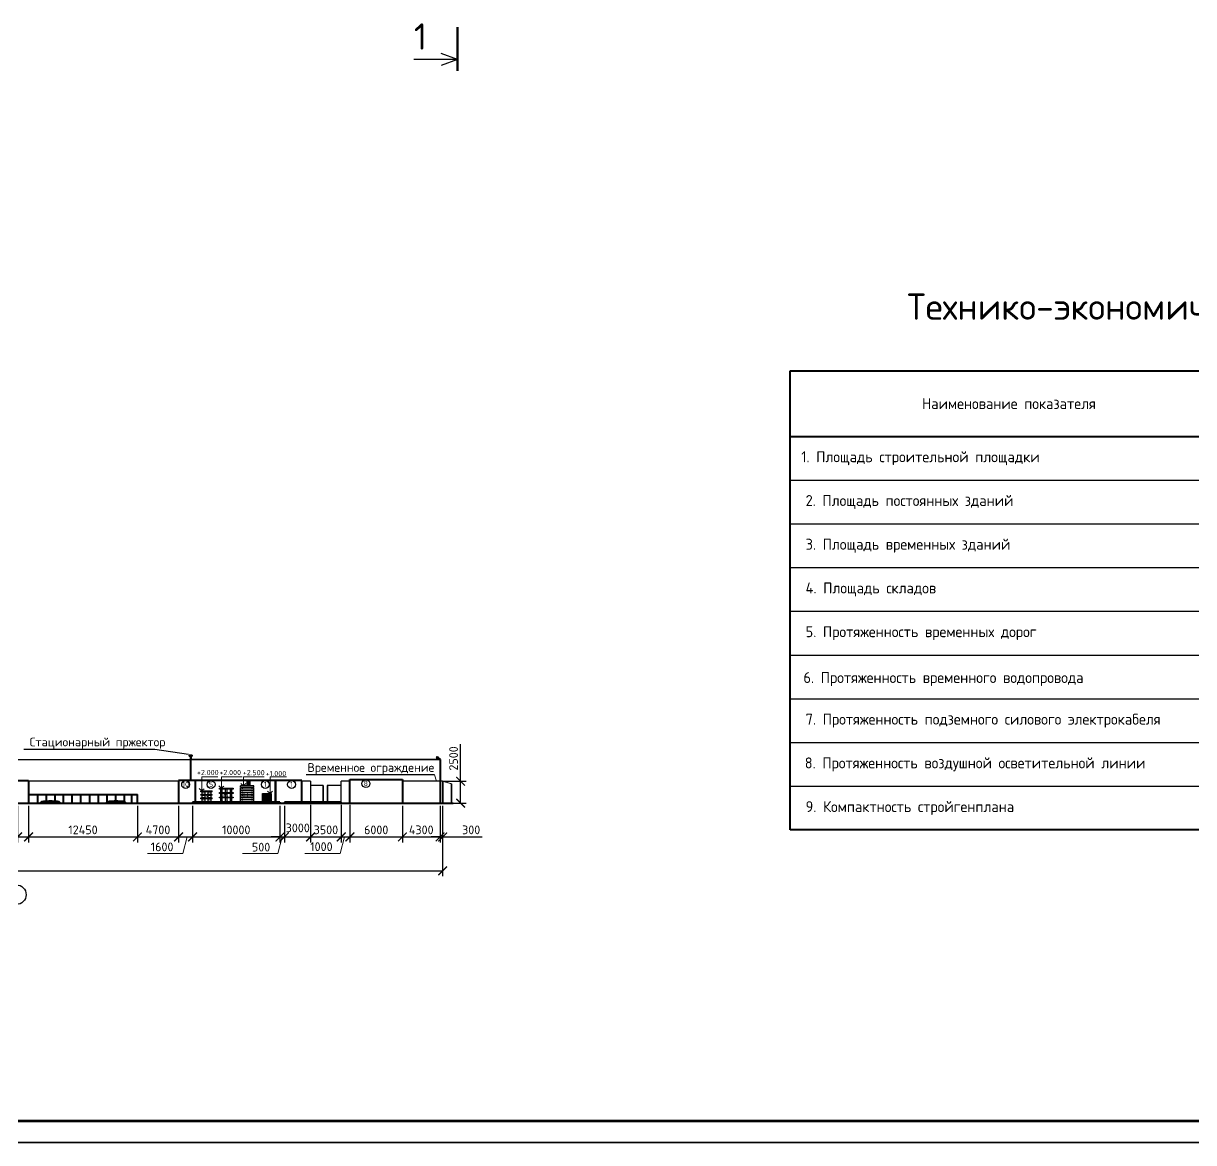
# Model space of a CAD drawing. Header units: millimetres. Extents: x -782 to 10910, y 3841 to 13237.
# Drawn here: x -538.4 to -270.8, y 4163.8 to 4419.7 of the extents above; entities that cross this region are included whole.
import ezdxf

# ---------------------------------------------------------------- set-up
doc = ezdxf.new("R2010")
doc.units = ezdxf.units.MM
doc.layers.add('1', color=7, linetype='Continuous')
doc.layers.add('Оbводка', color=1, linetype='Continuous', lineweight=90)
doc.styles.add('2.5', font='isocpeur.ttf', dxfattribs={"height": 2})
doc.styles.add('GOST-2.304_Type-B', font='GOST_Common.ttf')
doc.styles.add('Isocpeur', font='isocpeur.ttf')
doc.dimstyles.new('М500 стройгенп', dxfattribs={"dimtxt": 2, "dimasz": 2, "dimexe": 1.25, "dimexo": 0.625, "dimtad": 1, "dimlfac": 500, "dimtxsty": '2.5', "dimblk": 'ARCHTICK', "dimcen": 2.5, "dimadec": 0, "dimazin": 0, "dimtfac": 1, "dimtmove": 0, "dimatfit": 3, "dimfxl": 1, "dimarcsym": 0})

# ---------------------------------------------------------------- blocks, each defined once
blk = doc.blocks.new('_ArchTick')
at = {"color": 0, "linetype": 'ByBlock', "const_width": 0.15}
blk.add_lwpolyline([(-0.5, -0.5), (0.5, 0.5)], dxfattribs=at)
blk = doc.blocks.new('*D144')
at = {"color": 0, "lineweight": -2, "transparency": 16777216}
for p, q in [((-539.74, 4240.79), (-539.74, 4232.43)), ((-537.24, 4240.79), (-537.24, 4232.43)), ((-539.74, 4233.68), (-537.24, 4233.68))]:
    blk.add_line(p, q, dxfattribs=at)
at = {"layer": 'Defpoints', "color": 0, "lineweight": 20, "transparency": 16777216}
for p in [(-539.74, 4241.41), (-537.24, 4241.41), (-537.24, 4233.68)]:
    blk.add_point(p, dxfattribs=at)
at = {"color": 0, "lineweight": -2, "transparency": 16777216, "xscale": 2, "yscale": 2, "zscale": 2, "rotation": 180}
blk.add_blockref('_ArchTick', (-539.74, 4233.68), dxfattribs=at)
at = {"color": 0, "lineweight": -2, "transparency": 16777216, "xscale": 2, "yscale": 2, "zscale": 2}
blk.add_blockref('_ArchTick', (-537.24, 4233.68), dxfattribs=at)
at = {"color": 0, "lineweight": 20, "transparency": 16777216, "insert": (-544.05, 4231.45), "char_height": 2, "attachment_point": 5, "style": '2.5'}
blk.add_mtext('1250', dxfattribs=at)
blk = doc.blocks.new('*D145')
at = {"color": 0, "lineweight": -2, "transparency": 16777216}
for p, q in [((-537.24, 4240.79), (-537.24, 4232.43)), ((-512.34, 4240.79), (-512.34, 4232.43)), ((-537.24, 4233.68), (-512.34, 4233.68))]:
    blk.add_line(p, q, dxfattribs=at)
at = {"layer": 'Defpoints', "color": 0, "lineweight": 20, "transparency": 16777216}
for p in [(-537.24, 4241.41), (-512.34, 4241.41), (-512.34, 4233.68)]:
    blk.add_point(p, dxfattribs=at)
at = {"color": 0, "lineweight": -2, "transparency": 16777216, "xscale": 2, "yscale": 2, "zscale": 2, "rotation": 180}
blk.add_blockref('_ArchTick', (-537.24, 4233.68), dxfattribs=at)
at = {"color": 0, "lineweight": -2, "transparency": 16777216, "xscale": 2, "yscale": 2, "zscale": 2}
blk.add_blockref('_ArchTick', (-512.34, 4233.68), dxfattribs=at)
at = {"color": 0, "lineweight": 20, "transparency": 16777216, "insert": (-524.79, 4235.3), "char_height": 2, "attachment_point": 5, "style": '2.5'}
blk.add_mtext('12450', dxfattribs=at)
blk = doc.blocks.new('*D146')
at = {"color": 0, "lineweight": -2, "transparency": 16777216}
for p, q in [((-512.34, 4240.79), (-512.34, 4232.43)), ((-502.94, 4240.79), (-502.94, 4232.43)), ((-512.34, 4233.68), (-502.94, 4233.68))]:
    blk.add_line(p, q, dxfattribs=at)
at = {"layer": 'Defpoints', "color": 0, "lineweight": 20, "transparency": 16777216}
for p in [(-512.34, 4241.41), (-502.94, 4241.41), (-502.94, 4233.68)]:
    blk.add_point(p, dxfattribs=at)
at = {"color": 0, "lineweight": -2, "transparency": 16777216, "xscale": 2, "yscale": 2, "zscale": 2, "rotation": 180}
blk.add_blockref('_ArchTick', (-512.34, 4233.68), dxfattribs=at)
at = {"color": 0, "lineweight": -2, "transparency": 16777216, "xscale": 2, "yscale": 2, "zscale": 2}
blk.add_blockref('_ArchTick', (-502.94, 4233.68), dxfattribs=at)
at = {"color": 0, "lineweight": 20, "transparency": 16777216, "insert": (-507.64, 4235.3), "char_height": 2, "attachment_point": 5, "style": '2.5'}
blk.add_mtext('4700', dxfattribs=at)
blk = doc.blocks.new('*D147')
at = {"color": 0, "lineweight": -2, "transparency": 16777216}
for p, q in [((-502.94, 4240.79), (-502.94, 4232.43)), ((-499.74, 4240.79), (-499.74, 4232.43)), ((-502.94, 4233.68), (-499.74, 4233.68))]:
    blk.add_line(p, q, dxfattribs=at)
at = {"layer": 'Defpoints', "color": 0, "lineweight": 20, "transparency": 16777216}
for p in [(-502.94, 4241.41), (-499.74, 4241.41), (-499.74, 4233.68)]:
    blk.add_point(p, dxfattribs=at)
at = {"color": 0, "lineweight": -2, "transparency": 16777216, "xscale": 2, "yscale": 2, "zscale": 2, "rotation": 180}
blk.add_blockref('_ArchTick', (-502.94, 4233.68), dxfattribs=at)
at = {"color": 0, "lineweight": -2, "transparency": 16777216, "xscale": 2, "yscale": 2, "zscale": 2}
blk.add_blockref('_ArchTick', (-499.74, 4233.68), dxfattribs=at)
at = {"color": 0, "lineweight": 20, "transparency": 16777216, "insert": (-506.7, 4231.41), "char_height": 2, "attachment_point": 5, "style": '2.5'}
blk.add_mtext('1600', dxfattribs=at)
blk = doc.blocks.new('*D148')
at = {"color": 0, "lineweight": -2, "transparency": 16777216}
for p, q in [((-499.74, 4240.79), (-499.74, 4232.43)), ((-479.74, 4240.79), (-479.74, 4232.43)), ((-499.74, 4233.68), (-479.74, 4233.68))]:
    blk.add_line(p, q, dxfattribs=at)
at = {"layer": 'Defpoints', "color": 0, "lineweight": 20, "transparency": 16777216}
for p in [(-499.74, 4241.41), (-479.74, 4241.41), (-479.74, 4233.68)]:
    blk.add_point(p, dxfattribs=at)
at = {"color": 0, "lineweight": -2, "transparency": 16777216, "xscale": 2, "yscale": 2, "zscale": 2, "rotation": 180}
blk.add_blockref('_ArchTick', (-499.74, 4233.68), dxfattribs=at)
at = {"color": 0, "lineweight": -2, "transparency": 16777216, "xscale": 2, "yscale": 2, "zscale": 2}
blk.add_blockref('_ArchTick', (-479.74, 4233.68), dxfattribs=at)
at = {"color": 0, "lineweight": 20, "transparency": 16777216, "insert": (-489.74, 4235.3), "char_height": 2, "attachment_point": 5, "style": '2.5'}
blk.add_mtext('10000', dxfattribs=at)
blk = doc.blocks.new('*D149')
at = {"color": 0, "lineweight": -2, "transparency": 16777216}
for p, q in [((-479.74, 4240.79), (-479.74, 4232.43)), ((-478.74, 4240.79), (-478.74, 4232.43)), ((-479.74, 4233.68), (-481.74, 4233.68)), ((-479.74, 4233.68), (-478.74, 4233.68)), ((-478.74, 4233.68), (-476.74, 4233.68))]:
    blk.add_line(p, q, dxfattribs=at)
at = {"layer": 'Defpoints', "color": 0, "lineweight": 20, "transparency": 16777216}
for p in [(-479.74, 4241.41), (-478.74, 4241.41), (-478.74, 4233.68)]:
    blk.add_point(p, dxfattribs=at)
at = {"color": 0, "lineweight": -2, "transparency": 16777216, "xscale": 2, "yscale": 2, "zscale": 2}
blk.add_blockref('_ArchTick', (-479.74, 4233.68), dxfattribs=at)
at = {"color": 0, "lineweight": -2, "transparency": 16777216, "xscale": 2, "yscale": 2, "zscale": 2, "rotation": 180}
blk.add_blockref('_ArchTick', (-478.74, 4233.68), dxfattribs=at)
at = {"color": 0, "lineweight": 20, "transparency": 16777216, "insert": (-484.07, 4231.35), "char_height": 2, "attachment_point": 5, "style": '2.5'}
blk.add_mtext('500', dxfattribs=at)
blk = doc.blocks.new('*D150')
at = {"color": 0, "lineweight": -2, "transparency": 16777216}
for p, q in [((-478.74, 4240.79), (-478.74, 4232.43)), ((-472.74, 4240.99), (-472.74, 4232.43)), ((-478.74, 4233.68), (-472.74, 4233.68))]:
    blk.add_line(p, q, dxfattribs=at)
at = {"layer": 'Defpoints', "color": 0, "lineweight": 20, "transparency": 16777216}
for p in [(-478.74, 4241.41), (-472.74, 4241.61), (-472.74, 4233.68)]:
    blk.add_point(p, dxfattribs=at)
at = {"color": 0, "lineweight": -2, "transparency": 16777216, "xscale": 2, "yscale": 2, "zscale": 2, "rotation": 180}
blk.add_blockref('_ArchTick', (-478.74, 4233.68), dxfattribs=at)
at = {"color": 0, "lineweight": -2, "transparency": 16777216, "xscale": 2, "yscale": 2, "zscale": 2}
blk.add_blockref('_ArchTick', (-472.74, 4233.68), dxfattribs=at)
at = {"color": 0, "lineweight": 20, "transparency": 16777216, "insert": (-475.68, 4235.75), "char_height": 2, "attachment_point": 5, "style": '2.5'}
blk.add_mtext('3000', dxfattribs=at)
blk = doc.blocks.new('*D151')
at = {"color": 0, "lineweight": -2, "transparency": 16777216}
for p, q in [((-472.74, 4240.99), (-472.74, 4232.43)), ((-465.74, 4240.99), (-465.74, 4232.43)), ((-472.74, 4233.68), (-465.74, 4233.68))]:
    blk.add_line(p, q, dxfattribs=at)
at = {"layer": 'Defpoints', "color": 0, "lineweight": 20, "transparency": 16777216}
for p in [(-472.74, 4241.61), (-465.74, 4241.61), (-465.74, 4233.68)]:
    blk.add_point(p, dxfattribs=at)
at = {"color": 0, "lineweight": -2, "transparency": 16777216, "xscale": 2, "yscale": 2, "zscale": 2, "rotation": 180}
blk.add_blockref('_ArchTick', (-472.74, 4233.68), dxfattribs=at)
at = {"color": 0, "lineweight": -2, "transparency": 16777216, "xscale": 2, "yscale": 2, "zscale": 2}
blk.add_blockref('_ArchTick', (-465.74, 4233.68), dxfattribs=at)
at = {"color": 0, "lineweight": 20, "transparency": 16777216, "insert": (-469.24, 4235.3), "char_height": 2, "attachment_point": 5, "style": '2.5'}
blk.add_mtext('3500', dxfattribs=at)
blk = doc.blocks.new('*D152')
at = {"color": 0, "lineweight": -2, "transparency": 16777216}
for p, q in [((-465.74, 4240.99), (-465.74, 4232.43)), ((-463.74, 4240.99), (-463.74, 4232.43)), ((-465.74, 4233.68), (-463.74, 4233.68))]:
    blk.add_line(p, q, dxfattribs=at)
at = {"layer": 'Defpoints', "color": 0, "lineweight": 20, "transparency": 16777216}
for p in [(-465.74, 4241.61), (-463.74, 4241.61), (-463.74, 4233.68)]:
    blk.add_point(p, dxfattribs=at)
at = {"color": 0, "lineweight": -2, "transparency": 16777216, "xscale": 2, "yscale": 2, "zscale": 2, "rotation": 180}
blk.add_blockref('_ArchTick', (-465.74, 4233.68), dxfattribs=at)
at = {"color": 0, "lineweight": -2, "transparency": 16777216, "xscale": 2, "yscale": 2, "zscale": 2}
blk.add_blockref('_ArchTick', (-463.74, 4233.68), dxfattribs=at)
at = {"color": 0, "lineweight": 20, "transparency": 16777216, "insert": (-470.27, 4231.46), "char_height": 2, "attachment_point": 5, "style": '2.5'}
blk.add_mtext('1000', dxfattribs=at)
blk = doc.blocks.new('*D153')
at = {"color": 0, "lineweight": -2, "transparency": 16777216}
for p, q in [((-463.74, 4240.79), (-463.74, 4232.43)), ((-451.74, 4240.79), (-451.74, 4232.43)), ((-463.74, 4233.68), (-451.74, 4233.68))]:
    blk.add_line(p, q, dxfattribs=at)
at = {"layer": 'Defpoints', "color": 0, "lineweight": 20, "transparency": 16777216}
for p in [(-463.74, 4241.41), (-451.74, 4241.41), (-451.74, 4233.68)]:
    blk.add_point(p, dxfattribs=at)
at = {"color": 0, "lineweight": -2, "transparency": 16777216, "xscale": 2, "yscale": 2, "zscale": 2, "rotation": 180}
blk.add_blockref('_ArchTick', (-463.74, 4233.68), dxfattribs=at)
at = {"color": 0, "lineweight": -2, "transparency": 16777216, "xscale": 2, "yscale": 2, "zscale": 2}
blk.add_blockref('_ArchTick', (-451.74, 4233.68), dxfattribs=at)
at = {"color": 0, "lineweight": 20, "transparency": 16777216, "insert": (-457.74, 4235.3), "char_height": 2, "attachment_point": 5, "style": '2.5'}
blk.add_mtext('6000', dxfattribs=at)
blk = doc.blocks.new('*D154')
at = {"color": 0, "lineweight": -2, "transparency": 16777216}
for p, q in [((-451.74, 4240.79), (-451.74, 4232.43)), ((-443.14, 4240.79), (-443.14, 4232.43)), ((-451.74, 4233.68), (-443.14, 4233.68))]:
    blk.add_line(p, q, dxfattribs=at)
at = {"layer": 'Defpoints', "color": 0, "lineweight": 20, "transparency": 16777216}
for p in [(-451.74, 4241.41), (-443.14, 4241.41), (-443.14, 4233.68)]:
    blk.add_point(p, dxfattribs=at)
at = {"color": 0, "lineweight": -2, "transparency": 16777216, "xscale": 2, "yscale": 2, "zscale": 2, "rotation": 180}
blk.add_blockref('_ArchTick', (-451.74, 4233.68), dxfattribs=at)
at = {"color": 0, "lineweight": -2, "transparency": 16777216, "xscale": 2, "yscale": 2, "zscale": 2}
blk.add_blockref('_ArchTick', (-443.14, 4233.68), dxfattribs=at)
at = {"color": 0, "lineweight": 20, "transparency": 16777216, "insert": (-447.44, 4235.3), "char_height": 2, "attachment_point": 5, "style": '2.5'}
blk.add_mtext('4300', dxfattribs=at)
blk = doc.blocks.new('*D62')
at = {"color": 0, "lineweight": -2, "transparency": 16777216}
for p, q in [((-443.14, 4240.79), (-443.14, 4232.43)), ((-442.54, 4240.79), (-442.54, 4232.43)), ((-443.14, 4233.68), (-445.14, 4233.68)), ((-443.14, 4233.68), (-442.54, 4233.68)), ((-442.54, 4233.68), (-433.49, 4233.68))]:
    blk.add_line(p, q, dxfattribs=at)
at = {"layer": 'Defpoints', "color": 0, "lineweight": 20, "transparency": 16777216}
for p in [(-443.14, 4241.41), (-442.54, 4241.41), (-442.54, 4233.68)]:
    blk.add_point(p, dxfattribs=at)
at = {"color": 0, "lineweight": -2, "transparency": 16777216, "xscale": 2, "yscale": 2, "zscale": 2}
blk.add_blockref('_ArchTick', (-443.14, 4233.68), dxfattribs=at)
at = {"color": 0, "lineweight": -2, "transparency": 16777216, "xscale": 2, "yscale": 2, "zscale": 2, "rotation": 180}
blk.add_blockref('_ArchTick', (-442.54, 4233.68), dxfattribs=at)
at = {"color": 0, "lineweight": 20, "transparency": 16777216, "insert": (-436.02, 4235.3), "char_height": 2, "attachment_point": 5, "style": '2.5'}
blk.add_mtext('300', dxfattribs=at)
blk = doc.blocks.new('*D63')
at = {"color": 0, "lineweight": -2, "transparency": 16777216}
for p, q in [((-711.06, 4240.79), (-711.06, 4224.68)), ((-442.54, 4240.79), (-442.54, 4224.68)), ((-711.06, 4225.93), (-442.54, 4225.93))]:
    blk.add_line(p, q, dxfattribs=at)
at = {"layer": 'Defpoints', "color": 0, "lineweight": 20, "transparency": 16777216}
for p in [(-711.06, 4241.41), (-442.54, 4241.41), (-442.54, 4225.93)]:
    blk.add_point(p, dxfattribs=at)
at = {"color": 0, "lineweight": -2, "transparency": 16777216, "xscale": 2, "yscale": 2, "zscale": 2, "rotation": 180}
blk.add_blockref('_ArchTick', (-711.06, 4225.93), dxfattribs=at)
at = {"color": 0, "lineweight": -2, "transparency": 16777216, "xscale": 2, "yscale": 2, "zscale": 2}
blk.add_blockref('_ArchTick', (-442.54, 4225.93), dxfattribs=at)
at = {"color": 0, "lineweight": 20, "transparency": 16777216, "insert": (-577.8, 4227.55), "char_height": 2, "attachment_point": 5, "style": '2.5'}
blk.add_mtext('136000', dxfattribs=at)
blk = doc.blocks.new('*D156')
at = {"color": 0, "lineweight": -2, "transparency": 16777216}
for p, q in [((-438.43, 4246.41), (-438.43, 4254.86)), ((-442.42, 4246.41), (-437.18, 4246.41)), ((-438.43, 4241.41), (-438.43, 4246.41)), ((-442.42, 4241.41), (-437.18, 4241.41))]:
    blk.add_line(p, q, dxfattribs=at)
at = {"layer": 'Defpoints', "color": 0, "lineweight": 20, "transparency": 16777216}
for p in [(-443.04, 4246.41), (-443.04, 4241.41), (-438.43, 4241.41)]:
    blk.add_point(p, dxfattribs=at)
at = {"color": 0, "lineweight": -2, "transparency": 16777216, "xscale": 2, "yscale": 2, "zscale": 2}
for p, rotation in [((-438.43, 4246.41), 90), ((-438.43, 4241.41), 270)]:
    blk.add_blockref('_ArchTick', p, dxfattribs=dict(at, rotation=rotation))
at = {"color": 0, "lineweight": 20, "transparency": 16777216, "insert": (-440.05, 4251.64), "char_height": 2, "attachment_point": 5, "rotation": 90, "style": '2.5'}
blk.add_mtext('2500', dxfattribs=at)

msp = doc.modelspace()

# ---------------------------------------------------------------- hatches: boundary and pattern name
at = {"lineweight": 25, "ltscale": 0.5}
h = msp.add_hatch(dxfattribs=at)
h.set_pattern_fill('BRICK', color=256, scale=0.04)
h.set_pattern_definition([(0, (-2922.75074, 1385.40828), (0, 0.254), []), (90, (-2922.75074, 1385.4083), (-0.508, 3e-17), [0.254, -0.254]), (90, (-2922.49674, 1385.4083), (-0.508, 3e-17), [-0.254, 0.254])])
h.paths.add_polyline_path([(-481.743225, 4243.610995), (-483.743225, 4243.610995), (-483.743225, 4241.610995), (-481.743225, 4241.610995)])

# ---------------------------------------------------------------- linework, layer by layer
at = {"lineweight": 50}
msp.add_line((-439.159851, 4408.828179), (-439.159851, 4418.828179), dxfattribs=at)
for p, q in [((-439.159851, 4411.423524), (-449.159851, 4411.423524)), ((-439.159851, 4411.423524), (-442.918622, 4412.791604)), ((-439.159851, 4411.423524), (-442.918622, 4410.055443)), ((-780.704969, 4163.787646), (59.295031, 4163.787646))]:
    msp.add_line(p, q)
at = {"color": 7, "lineweight": 25}
for p, q in [((-363.032373, 4235.27157), (-363.032373, 4340.27157)), ((-363.032373, 4340.27157), (-177.548752, 4340.27157)), ((-363.032373, 4325.27157), (-177.548752, 4325.27157)), ((-363.032373, 4325.27157), (-177.548752, 4325.27157)), ((-363.032373, 4315.27157), (-177.548752, 4315.27157)), ((-363.032373, 4305.27157), (-177.548752, 4305.27157)), ((-363.032373, 4295.27157), (-177.548752, 4295.27157)), ((-363.032373, 4285.27157), (-177.548752, 4285.27157)), ((-363.032373, 4275.27157), (-177.548752, 4275.27157)), ((-363.032373, 4265.27157), (-177.548752, 4265.27157)), ((-363.032373, 4255.27157), (-177.548752, 4255.27157)), ((-363.032373, 4245.27157), (-177.548752, 4245.27157)), ((-363.032373, 4235.27157), (-177.548752, 4235.27157)), ((-363.032373, 4235.27157), (-177.548752, 4235.27157))]:
    msp.add_line(p, q, dxfattribs=at)
at = {"color": 7, "lineweight": 40}
for p, q in [((-363.032373, 4235.27157), (-363.032373, 4340.27157)), ((-363.032373, 4340.27157), (-177.548752, 4340.27157)), ((-363.032373, 4325.27157), (-177.548752, 4325.27157)), ((-177.548752, 4235.27157), (-363.032373, 4235.27157))]:
    msp.add_line(p, q, dxfattribs=at)
at = {"lineweight": 25}
for p, q in [((-508.401836, 4253.664131), (-538.330346, 4253.664131)), ((-500.638921, 4252.566161), (-508.401836, 4253.664131)), ((-539.743225, 4251.410995), (-443.129027, 4251.410995)), ((-443.160086, 4251.410995), (-500.160086, 4251.410995)), ((-444.393539, 4247.852724), (-473.772964, 4247.852724)), ((-502.943225, 4246.410995), (-537.243225, 4246.410995)), ((-493.543225, 4244.810995), (-490.443225, 4244.810995)), ((-493.543225, 4244.610995), (-493.543225, 4244.810995)), ((-493.343225, 4244.610995), (-493.543225, 4244.610995)), ((-492.943225, 4244.610995), (-493.343225, 4244.610995)), ((-493.343225, 4244.610995), (-493.343225, 4243.810995)), ((-490.443225, 4244.610995), (-493.343225, 4244.610995)), ((-492.943225, 4243.810995), (-492.943225, 4244.610995)), ((-492.243225, 4244.810995), (-491.843225, 4244.810995)), ((-491.843225, 4244.610995), (-492.243225, 4244.610995)), ((-492.243225, 4244.610995), (-492.243225, 4243.810995)), ((-491.843225, 4243.810995), (-491.843225, 4244.610995)), ((-490.743225, 4244.610995), (-491.143225, 4244.610995)), ((-491.143225, 4244.610995), (-491.143225, 4243.810995)), ((-490.743225, 4243.810995), (-490.743225, 4244.610995)), ((-490.443225, 4244.810995), (-490.443225, 4244.610995)), ((-485.743225, 4245.390995), (-488.743225, 4245.390995)), ((-488.743225, 4244.950995), (-488.743225, 4245.390995)), ((-485.743225, 4244.950995), (-488.743225, 4244.950995)), ((-485.743225, 4244.850995), (-488.743225, 4244.850995)), ((-488.743225, 4244.410995), (-488.743225, 4244.850995)), ((-488.243225, 4244.950995), (-488.443225, 4244.950995)), ((-488.443225, 4244.950995), (-488.443225, 4244.850995)), ((-488.443225, 4244.850995), (-488.243225, 4244.850995)), ((-488.243225, 4244.850995), (-488.243225, 4244.950995)), ((-486.043225, 4244.950995), (-486.243225, 4244.950995)), ((-486.243225, 4244.950995), (-486.243225, 4244.850995)), ((-486.243225, 4244.850995), (-486.043225, 4244.850995)), ((-486.043225, 4244.850995), (-486.043225, 4244.950995)), ((-485.743225, 4244.950995), (-485.743225, 4245.390995)), ((-485.743225, 4244.410995), (-485.743225, 4244.850995)), ((-485.743225, 4241.710995), (-485.743225, 4244.720633)), ((-472.743225, 4246.410995), (-474.743225, 4246.410995)), ((-472.743225, 4246.410995), (-472.743225, 4241.610995)), ((-469.902079, 4245.410995), (-472.743225, 4245.410995)), ((-469.975723, 4245.410995), (-469.975723, 4241.610995)), ((-469.902079, 4245.410995), (-469.902079, 4241.610995)), ((-465.743225, 4245.410995), (-468.974002, 4245.410995)), ((-468.974002, 4245.410995), (-468.974002, 4241.610995)), ((-468.86019, 4245.410995), (-468.86019, 4241.610995)), ((-463.743225, 4246.410995), (-465.743225, 4246.410995)), ((-464.734473, 4246.410995), (-465.743225, 4246.410995)), ((-465.743225, 4241.610995), (-465.743225, 4246.410995)), ((-465.743225, 4241.410995), (-465.743225, 4245.410995)), ((-442.543225, 4246.410995), (-451.743225, 4246.410995)), ((-442.543225, 4246.410995), (-442.543225, 4241.410995)), ((-442.443225, 4241.410995), (-442.443225, 4246.410995)), ((-440.543225, 4241.410995), (-440.543225, 4245.840995)), ((-440.443225, 4241.410995), (-440.443225, 4245.810995)), ((-497.843574, 4244.207961), (-495.243225, 4244.210679)), ((-497.843574, 4244.011306), (-497.843574, 4244.207961)), ((-497.842703, 4244.010993), (-497.843381, 4244.010993)), ((-497.842791, 4243.407994), (-495.242703, 4243.410993)), ((-497.842791, 4243.407962), (-495.243225, 4243.410679)), ((-497.842791, 4243.407962), (-497.842791, 4243.407994)), ((-497.842738, 4243.211306), (-497.842738, 4243.407962)), ((-495.243225, 4244.010993), (-497.842703, 4244.010993)), ((-497.841867, 4243.210994), (-497.842598, 4243.210994)), ((-497.842007, 4242.607995), (-495.241867, 4242.610994)), ((-497.842007, 4242.607962), (-495.243225, 4242.610679)), ((-497.842007, 4242.607962), (-497.842007, 4242.607995)), ((-497.841902, 4242.411307), (-497.841902, 4242.607963)), ((-495.243225, 4243.210994), (-497.841867, 4243.210994)), ((-497.841031, 4242.410995), (-497.841814, 4242.410995)), ((-497.841224, 4241.807996), (-495.241031, 4241.810995)), ((-497.841031, 4241.610995), (-497.841224, 4241.807996)), ((-495.243225, 4242.410995), (-497.841031, 4242.410995)), ((-497.542703, 4243.410993), (-497.542703, 4244.010993)), ((-497.542703, 4244.010993), (-496.942703, 4244.010993)), ((-496.942703, 4243.410993), (-497.542703, 4243.410993)), ((-497.541867, 4242.610994), (-497.541867, 4243.210994)), ((-497.541867, 4243.210994), (-496.941867, 4243.210994)), ((-496.941867, 4242.610994), (-497.541867, 4242.610994)), ((-497.541031, 4241.810995), (-497.541031, 4242.410995)), ((-497.541031, 4242.410995), (-496.941031, 4242.410995)), ((-496.941031, 4241.810995), (-497.541031, 4241.810995)), ((-496.942703, 4244.010993), (-496.942703, 4243.410993)), ((-496.941867, 4243.210994), (-496.941867, 4242.610994)), ((-496.941031, 4242.410995), (-496.941031, 4241.810995)), ((-496.142703, 4243.410993), (-496.142703, 4244.010993)), ((-496.142703, 4244.010993), (-495.542703, 4244.010993)), ((-495.542703, 4243.410993), (-496.142703, 4243.410993)), ((-496.141867, 4242.610994), (-496.141867, 4243.210994)), ((-496.141867, 4243.210994), (-495.541867, 4243.210994)), ((-495.541867, 4242.610994), (-496.141867, 4242.610994)), ((-496.141031, 4241.810995), (-496.141031, 4242.410995)), ((-496.141031, 4242.410995), (-495.541031, 4242.410995)), ((-495.541031, 4241.810995), (-496.141031, 4241.810995)), ((-495.542703, 4244.010993), (-495.542703, 4243.410993)), ((-495.541867, 4243.210994), (-495.541867, 4242.610994)), ((-495.541031, 4242.410995), (-495.541031, 4241.810995)), ((-495.243225, 4244.010993), (-495.243225, 4244.210679)), ((-495.243225, 4243.210994), (-495.243225, 4243.410992)), ((-495.243225, 4242.410995), (-495.243225, 4242.610992)), ((-495.243225, 4241.610995), (-495.243225, 4241.810992)), ((-493.543225, 4243.810995), (-490.443225, 4243.810995)), ((-493.543225, 4243.610995), (-493.543225, 4243.810995)), ((-493.543225, 4243.810995), (-490.443225, 4243.810995)), ((-493.343225, 4243.610995), (-493.543225, 4243.610995)), ((-493.543225, 4242.810995), (-490.443225, 4242.810995)), ((-493.543225, 4242.610995), (-493.543225, 4242.810995)), ((-493.543225, 4242.810995), (-490.443225, 4242.810995)), ((-493.343225, 4242.610995), (-493.543225, 4242.610995)), ((-493.543225, 4241.810995), (-490.443225, 4241.810995)), ((-493.543225, 4241.610995), (-493.543225, 4241.810995)), ((-493.343225, 4243.810995), (-492.943225, 4243.810995)), ((-493.343225, 4243.810995), (-492.943225, 4243.810995)), ((-492.943225, 4243.610995), (-493.343225, 4243.610995)), ((-493.343225, 4243.610995), (-493.343225, 4242.810995)), ((-490.443225, 4243.610995), (-493.343225, 4243.610995)), ((-493.343225, 4242.810995), (-492.943225, 4242.810995)), ((-493.343225, 4242.810995), (-492.943225, 4242.810995)), ((-492.943225, 4242.610995), (-493.343225, 4242.610995)), ((-493.343225, 4242.610995), (-493.343225, 4241.810995)), ((-490.443225, 4242.610995), (-493.343225, 4242.610995)), ((-493.343225, 4241.810995), (-492.943225, 4241.810995)), ((-492.943225, 4243.944786), (-492.943225, 4243.810995)), ((-492.943225, 4242.810995), (-492.943225, 4243.610995)), ((-492.943225, 4242.944786), (-492.943225, 4242.810995)), ((-492.943225, 4241.810995), (-492.943225, 4242.610995)), ((-492.943225, 4241.944786), (-492.943225, 4241.810995)), ((-492.243225, 4243.810995), (-491.843225, 4243.810995)), ((-492.243225, 4243.810995), (-491.843225, 4243.810995)), ((-491.843225, 4243.610995), (-492.243225, 4243.610995)), ((-492.243225, 4243.610995), (-492.243225, 4242.810995)), ((-492.243225, 4242.810995), (-491.843225, 4242.810995)), ((-492.243225, 4242.810995), (-491.843225, 4242.810995)), ((-491.843225, 4242.610995), (-492.243225, 4242.610995)), ((-492.243225, 4242.610995), (-492.243225, 4241.810995)), ((-492.243225, 4241.810995), (-491.843225, 4241.810995)), ((-491.843225, 4243.944786), (-491.843225, 4243.810995)), ((-491.843225, 4242.810995), (-491.843225, 4243.610995)), ((-491.843225, 4242.944786), (-491.843225, 4242.810995)), ((-491.843225, 4241.810995), (-491.843225, 4242.610995)), ((-491.843225, 4241.944786), (-491.843225, 4241.810995)), ((-491.143225, 4243.810995), (-490.743225, 4243.810995)), ((-490.743225, 4243.610995), (-491.143225, 4243.610995)), ((-491.143225, 4243.610995), (-491.143225, 4242.810995)), ((-491.143225, 4242.810995), (-490.743225, 4242.810995)), ((-490.743225, 4242.610995), (-491.143225, 4242.610995)), ((-491.143225, 4242.610995), (-491.143225, 4241.810995)), ((-491.143225, 4241.810995), (-490.743225, 4241.810995)), ((-490.743225, 4242.810995), (-490.743225, 4243.610995)), ((-490.743225, 4241.810995), (-490.743225, 4242.610995)), ((-490.443225, 4243.810995), (-490.443225, 4243.610995)), ((-490.443225, 4242.810995), (-490.443225, 4242.610995)), ((-490.443225, 4241.810995), (-490.443225, 4241.610995)), ((-485.743225, 4244.410995), (-488.743225, 4244.410995)), ((-485.743225, 4244.310995), (-488.743225, 4244.310995)), ((-488.743225, 4243.870995), (-488.743225, 4244.310995)), ((-485.743225, 4243.870995), (-488.743225, 4243.870995)), ((-485.743225, 4243.770995), (-488.743225, 4243.770995)), ((-488.743225, 4243.330995), (-488.743225, 4243.770995)), ((-485.743225, 4243.330995), (-488.743225, 4243.330995)), ((-485.743225, 4243.230995), (-488.743225, 4243.230995)), ((-488.743225, 4242.790995), (-488.743225, 4243.230995)), ((-485.743225, 4242.790995), (-488.743225, 4242.790995)), ((-485.743225, 4242.690995), (-488.743225, 4242.690995)), ((-488.743225, 4242.250995), (-488.743225, 4242.690995)), ((-485.743225, 4242.250995), (-488.743225, 4242.250995)), ((-485.743225, 4242.150995), (-488.743225, 4242.150995)), ((-488.743225, 4241.710995), (-488.743225, 4242.150995)), ((-488.243225, 4244.410995), (-488.443225, 4244.410995)), ((-488.443225, 4244.410995), (-488.443225, 4244.310995)), ((-488.443225, 4244.310995), (-488.243225, 4244.310995)), ((-488.243225, 4243.870995), (-488.443225, 4243.870995)), ((-488.443225, 4243.870995), (-488.443225, 4243.770995)), ((-488.443225, 4243.770995), (-488.243225, 4243.770995)), ((-488.243225, 4243.330995), (-488.443225, 4243.330995)), ((-488.443225, 4243.330995), (-488.443225, 4243.230995)), ((-488.443225, 4243.230995), (-488.243225, 4243.230995)), ((-488.243225, 4242.790995), (-488.443225, 4242.790995)), ((-488.443225, 4242.790995), (-488.443225, 4242.690995)), ((-488.443225, 4242.690995), (-488.243225, 4242.690995)), ((-488.243225, 4242.250995), (-488.443225, 4242.250995)), ((-488.443225, 4242.250995), (-488.443225, 4242.150995)), ((-488.443225, 4242.150995), (-488.243225, 4242.150995)), ((-488.243225, 4244.310995), (-488.243225, 4244.410995)), ((-488.243225, 4243.770995), (-488.243225, 4243.870995)), ((-488.243225, 4243.230995), (-488.243225, 4243.330995)), ((-488.243225, 4242.690995), (-488.243225, 4242.790995)), ((-488.243225, 4242.150995), (-488.243225, 4242.250995)), ((-486.043225, 4244.410995), (-486.243225, 4244.410995)), ((-486.243225, 4244.410995), (-486.243225, 4244.310995)), ((-486.243225, 4244.310995), (-486.043225, 4244.310995)), ((-486.043225, 4243.870995), (-486.243225, 4243.870995)), ((-486.243225, 4243.870995), (-486.243225, 4243.770995)), ((-486.243225, 4243.770995), (-486.043225, 4243.770995)), ((-486.043225, 4243.330995), (-486.243225, 4243.330995)), ((-486.243225, 4243.330995), (-486.243225, 4243.230995)), ((-486.243225, 4243.230995), (-486.043225, 4243.230995)), ((-486.043225, 4242.790995), (-486.243225, 4242.790995)), ((-486.243225, 4242.790995), (-486.243225, 4242.690995)), ((-486.243225, 4242.690995), (-486.043225, 4242.690995)), ((-486.043225, 4242.250995), (-486.243225, 4242.250995)), ((-486.243225, 4242.250995), (-486.243225, 4242.150995)), ((-486.243225, 4242.150995), (-486.043225, 4242.150995)), ((-486.043225, 4244.310995), (-486.043225, 4244.410995)), ((-486.043225, 4243.770995), (-486.043225, 4243.870995)), ((-486.043225, 4243.230995), (-486.043225, 4243.330995)), ((-486.043225, 4242.690995), (-486.043225, 4242.790995)), ((-486.043225, 4242.150995), (-486.043225, 4242.250995)), ((-485.743225, 4243.870995), (-485.743225, 4244.310995)), ((-485.743225, 4243.330995), (-485.743225, 4243.770995)), ((-485.743225, 4242.790995), (-485.743225, 4243.230995)), ((-485.743225, 4242.250995), (-485.743225, 4242.690995)), ((-485.743225, 4241.710995), (-485.743225, 4242.150995)), ((-483.743225, 4241.610995), (-483.743225, 4243.610995)), ((-483.743225, 4243.610995), (-481.743225, 4243.610995)), ((-481.743225, 4243.610995), (-481.743225, 4241.610995)), ((-481.743225, 4241.610995), (-481.743225, 4243.473759)), ((-495.243225, 4241.610995), (-497.841031, 4241.610995)), ((-493.343225, 4241.610995), (-493.543225, 4241.610995)), ((-490.443225, 4241.610995), (-493.343225, 4241.610995)), ((-485.743225, 4241.710995), (-488.743225, 4241.710995)), ((-488.243225, 4241.710995), (-488.443225, 4241.710995)), ((-488.443225, 4241.710995), (-488.443225, 4241.610995)), ((-488.443225, 4241.610995), (-488.243225, 4241.610995)), ((-488.243225, 4241.610995), (-488.243225, 4241.710995)), ((-486.043225, 4241.710995), (-486.243225, 4241.710995)), ((-486.243225, 4241.710995), (-486.243225, 4241.610995)), ((-486.243225, 4241.610995), (-486.043225, 4241.610995)), ((-486.043225, 4241.610995), (-486.043225, 4241.710995)), ((-481.743225, 4241.610995), (-483.743225, 4241.610995)), ((59.295178, 4163.787829), (-781.704822, 4163.787829))]:
    msp.add_line(p, q, dxfattribs=at)
at = {"lineweight": 35}
for p, q in [((-500.479266, 4252.140751), (-500.479266, 4252.369634)), ((-500.479266, 4252.369634), (-499.829266, 4252.368663)), ((-500.229266, 4252.141722), (-500.479266, 4252.141236)), ((-500.035086, 4251.410995), (-500.285086, 4251.410995)), ((-500.035086, 4251.410995), (-500.285086, 4251.410995)), ((-499.829266, 4252.141124), (-500.229266, 4252.141722)), ((-500.229266, 4252.141722), (-500.227848, 4251.410995)), ((-500.079266, 4251.410995), (-500.079266, 4252.141722)), ((-499.829266, 4252.13978), (-499.829266, 4252.368663)), ((-534.243225, 4241.810995), (-534.643225, 4241.410995)), ((-533.843225, 4241.810995), (-534.243225, 4241.810995)), ((-534.243225, 4241.810995), (-533.843225, 4241.810995)), ((-533.843225, 4241.890995), (-533.843225, 4241.810995)), ((-533.843225, 4241.810995), (-533.843225, 4241.890995)), ((-533.843225, 4241.890995), (-530.643225, 4241.890995)), ((-533.843225, 4241.810995), (-533.843225, 4241.730995)), ((-532.643225, 4241.890995), (-532.643225, 4241.970995)), ((-532.643225, 4241.970995), (-531.843225, 4241.970995)), ((-532.243225, 4241.890995), (-532.643225, 4241.890995)), ((-532.643225, 4241.890995), (-532.643225, 4241.890995)), ((-531.843225, 4241.970995), (-531.843225, 4241.890995)), ((-530.643225, 4241.730995), (-530.643225, 4241.890995)), ((-530.243225, 4241.810995), (-530.643225, 4241.810995)), ((-530.243225, 4241.810995), (-529.843225, 4241.410995)), ((-519.243225, 4241.810995), (-519.643225, 4241.410995)), ((-518.843225, 4241.810995), (-519.243225, 4241.810995)), ((-519.243225, 4241.810995), (-518.843225, 4241.810995)), ((-518.843225, 4241.890995), (-518.843225, 4241.810995)), ((-518.843225, 4241.810995), (-518.843225, 4241.890995)), ((-518.843225, 4241.890995), (-515.643225, 4241.890995)), ((-518.843225, 4241.810995), (-518.843225, 4241.730995)), ((-517.643225, 4241.890995), (-517.643225, 4241.970995)), ((-517.643225, 4241.970995), (-516.843225, 4241.970995)), ((-517.243225, 4241.890995), (-517.643225, 4241.890995)), ((-517.643225, 4241.890995), (-517.643225, 4241.890995)), ((-516.843225, 4241.970995), (-516.843225, 4241.890995)), ((-515.643225, 4241.730995), (-515.643225, 4241.890995)), ((-515.243225, 4241.810995), (-515.643225, 4241.810995)), ((-515.243225, 4241.810995), (-514.843225, 4241.410995)), ((-533.843225, 4241.730995), (-530.643225, 4241.730995)), ((-518.843225, 4241.730995), (-515.643225, 4241.730995))]:
    msp.add_line(p, q, dxfattribs=at)
at = {"color": 0, "linetype": 'Continuous', "lineweight": 35}
msp.add_line((-500.035086, 4251.410995), (-500.285086, 4251.410995), dxfattribs=at)
at = {"lineweight": 40}
for p, q in [((-500.205725, 4251.410995), (-500.205725, 4246.610995)), ((-500.105725, 4246.610995), (-500.105725, 4251.410995)), ((-443.035086, 4251.410995), (-443.160086, 4251.410995)), ((-443.035086, 4251.410995), (-443.160086, 4251.410995)), ((-443.143225, 4251.410995), (-443.143225, 4241.410995)), ((-443.043225, 4241.410995), (-443.043225, 4251.410995)), ((-539.743225, 4246.610995), (-537.243225, 4246.610995)), ((-537.243225, 4246.610995), (-537.243225, 4241.410995)), ((-499.143225, 4246.610995), (-502.943225, 4246.610995)), ((-502.943225, 4246.610995), (-502.943225, 4241.410995)), ((-487.143225, 4246.610995), (-499.143225, 4246.610995)), ((-499.143225, 4246.610995), (-499.143225, 4241.610995)), ((-486.743225, 4246.610995), (-492.743225, 4246.610995)), ((-487.143225, 4245.390995), (-487.143225, 4246.610995)), ((-480.743225, 4246.610995), (-486.743225, 4246.610995)), ((-486.743225, 4246.610995), (-486.743225, 4245.390995)), ((-486.743225, 4245.390995), (-486.743225, 4246.610995)), ((-474.743225, 4246.610995), (-480.743225, 4246.610995)), ((-480.743225, 4246.610995), (-480.743225, 4241.610995)), ((-480.743225, 4241.610995), (-480.743225, 4246.610995)), ((-474.743225, 4241.610995), (-474.743225, 4246.610995)), ((-463.743225, 4241.410995), (-463.743225, 4246.810995)), ((-463.743225, 4246.810995), (-451.743225, 4246.810995)), ((-451.743225, 4246.810995), (-451.743225, 4241.582115)), ((-537.143225, 4241.410995), (-537.143225, 4243.410995)), ((-537.143225, 4243.410995), (-512.343225, 4243.410995)), ((-535.143225, 4241.410995), (-535.143225, 4243.410995)), ((-533.143225, 4241.410995), (-533.143225, 4243.410995)), ((-531.155151, 4241.410995), (-531.155151, 4243.410995)), ((-529.27245, 4241.410995), (-529.27245, 4243.410995)), ((-527.265162, 4241.410995), (-527.265162, 4243.410995)), ((-525.265162, 4241.410995), (-525.265162, 4243.410995)), ((-523.265162, 4241.410995), (-523.265162, 4243.410995)), ((-521.265162, 4241.410995), (-521.265162, 4243.410995)), ((-519.265162, 4241.410995), (-519.265162, 4243.410995)), ((-517.265162, 4241.410995), (-517.265162, 4243.410995)), ((-515.265162, 4241.410995), (-515.265162, 4243.410995)), ((-513.632829, 4241.410995), (-513.632829, 4243.410995)), ((-512.343225, 4241.410995), (-512.343225, 4243.410995)), ((-713.384997, 4241.410995), (-440.168003, 4241.410995)), ((-479.743225, 4241.610995), (-499.743225, 4241.610995)), ((-499.743225, 4241.610995), (-499.743225, 4241.410995)), ((-479.743225, 4241.610995), (-479.743225, 4241.410995)), ((-465.743225, 4241.610995), (-478.743225, 4241.610995)), ((-478.743225, 4241.610995), (-478.743225, 4241.410995)), ((-465.743225, 4241.610995), (-472.743225, 4241.610995)), ((-465.743225, 4241.410995), (-465.743225, 4241.610995))]:
    msp.add_line(p, q, dxfattribs=at)
at = {"color": 0, "linetype": 'Continuous', "lineweight": 40}
for p, q in [((-443.518409, 4251.794007), (-443.547724, 4251.758709)), ((-443.129027, 4251.410995), (-443.544026, 4251.755638)), ((-443.054737, 4251.410995), (-443.518409, 4251.794007)), ((-443.035086, 4251.410995), (-443.160086, 4251.410995))]:
    msp.add_line(p, q, dxfattribs=at)
at = {"lineweight": 20}
for p, q in [((-443.072586, 4251.410995), (-443.122586, 4251.410995)), ((-497.652103, 4244.208161), (-497.652103, 4247.461707)), ((-497.652103, 4244.208161), (-497.652103, 4247.461707)), ((-493.943143, 4247.461707), (-497.652103, 4247.461707)), ((-493.143225, 4244.810995), (-493.143225, 4247.461707)), ((-493.143225, 4244.810995), (-493.143225, 4247.461707)), ((-488.386098, 4247.461707), (-493.143225, 4247.461707)), ((-488.094333, 4245.390995), (-488.094333, 4247.441577)), ((-488.094333, 4245.390995), (-488.094333, 4247.441577)), ((-483.337206, 4247.441577), (-488.094333, 4247.441577)), ((-482.006181, 4243.610995), (-482.006181, 4247.441577)), ((-482.006181, 4247.441577), (-478.247846, 4247.441577)), ((-444.393539, 4247.852724), (-443.930337, 4246.410995)), ((-497.652103, 4244.208161), (-498.221486, 4244.733147)), ((-497.665456, 4244.208337), (-497.082443, 4244.718144)), ((-493.143225, 4244.810995), (-493.712608, 4245.335981)), ((-493.156578, 4244.811171), (-492.573565, 4245.320978)), ((-488.094333, 4245.390995), (-488.663716, 4245.915981)), ((-488.107685, 4245.391171), (-487.524673, 4245.900978)), ((-442.443225, 4246.410995), (-442.543225, 4246.410995)), ((-440.443225, 4245.810995), (-442.443225, 4246.410995)), ((-442.443225, 4246.410995), (-442.443225, 4246.360995)), ((-440.543225, 4245.790995), (-442.443225, 4246.360995)), ((-482.006181, 4243.610995), (-482.575564, 4244.135981)), ((-482.019534, 4243.611171), (-481.436521, 4244.120978)), ((-467.743225, 4241.610995), (-469.743225, 4241.610995)), ((-465.743225, 4241.610995), (-467.743225, 4241.610995)), ((-465.743225, 4241.410995), (-463.743225, 4241.410995)), ((-463.743225, 4241.410995), (-463.743225, 4241.582115)), ((-451.743225, 4241.582115), (-451.743225, 4241.410995)), ((-442.443225, 4241.410995), (-440.443225, 4241.410995)), ((-440.443225, 4241.410995), (-440.543225, 4241.410995)), ((-500.993225, 4233.678218), (-501.998035, 4229.928218)), ((-479.244881, 4233.678218), (-480.249691, 4229.928218)), ((-464.993225, 4233.678218), (-465.998035, 4229.928218)), ((-501.998035, 4229.928218), (-510.038757, 4229.928218)), ((-480.249691, 4229.928218), (-488.290413, 4229.928218)), ((-465.998035, 4229.928218), (-474.038757, 4229.928218))]:
    msp.add_line(p, q, dxfattribs=at)
at = {"color": 1, "lineweight": 25}
for p, q in [((-535.143225, 4241.410995), (-535.143225, 4242.410995)), ((-533.143225, 4241.410995), (-533.143225, 4242.410995)), ((-513.632829, 4241.410995), (-513.632829, 4242.410995))]:
    msp.add_line(p, q, dxfattribs=at)
at = {"lineweight": 70}
msp.add_line((-760.704969, 4168.787646), (54.295031, 4168.787646), dxfattribs=at)
at = {"color": 0, "linetype": 'Continuous', "lineweight": 40}
for centre, radius, start, end in [((-443.769986, 4251.561777), 0.342361, 42.72998394, 147.56374367), ((-443.785843, 4251.080067), 0.719204, 70.66522234, 112.31594504)]:
    msp.add_arc(centre, radius, start, end, dxfattribs=at)
at = {"layer": 'Оbводка', "color": 0, "lineweight": -2}
for centre, radius in [((-501.320661, 4245.680165), 0.902538), ((-495.490753, 4245.680165), 0.902538), ((-483.090753, 4245.680165), 0.902538), ((-477.090753, 4245.680165), 0.902538), ((-460.090753, 4245.880165), 0.902538), ((-540.043225, 4220.477372), 2.239996)]:
    msp.add_circle(centre, radius, dxfattribs=at)

# ---------------------------------------------------------------- texts
at = {"insert": (-446.106334, 4413.709684), "char_height": 6, "attachment_point": 9, "style": '2.5'}
msp.add_mtext_dynamic_manual_height_columns('\\A1;1', width=13.55974787, gutter_width=12.5, heights=[0], dxfattribs=at)
at = {"color": 7, "lineweight": 25, "char_height": 2.5, "width": 100, "style": 'GOST-2.304_Type-B'}
for s, insert, attachment_point in [('Наименование показателя', (-313.032373, 4332.77157), 5), ('\\pxi1;1. Площадь строительной площадки', (-363.032373, 4320.27157), 4), ('\\pi3.5;2. Площадь постоянных зданий', (-363.032373, 4310.27157), 4), ('\\pl3.5;3. Площадь временных зданий', (-363.032373, 4300.27157), 4), ('\\pl3.5;4. Площадь складов', (-363.032373, 4290.27157), 4), ('\\pi3.5;5. Протяженность временных дорог', (-363.032373, 4280.27157), 4), ('\\pl3;6. Протяженность временного водопровода', (-363.032373, 4269.791067), 4), ('\\pl3.5;7. Протяженность подземного силового электрокабеля', (-363.032373, 4260.27157), 4), ('\\pl3.3;8. Протяженность воздушной осветительной линии', (-363.032373, 4250.27157), 4), ('\\pl3.5;9. Компактность стройгенплана', (-363.032373, 4240.27157), 4)]:
    msp.add_mtext(s, dxfattribs=dict(at, insert=insert, attachment_point=attachment_point))
at = {"lineweight": 25, "char_height": 2, "attachment_point": 1, "style": 'Isocpeur'}
for s, insert in [('Стационарный пржектор', (-536.99974, 4256.396809)), ('Временное ограждение', (-473.445947, 4250.558681))]:
    msp.add_mtext_dynamic_manual_height_columns(s, width=33.70747748, gutter_width=12.5, heights=[0], dxfattribs=dict(at, insert=insert))
at = {"lineweight": 40, "char_height": 1.199998, "width": 15.99997333, "attachment_point": 5, "style": 'Isocpeur'}
for s, insert in [('+2.000', (-496.252874, 4248.414794)), ('+2.000', (-491.119161, 4248.414794)), ('+2.500', (-485.745314, 4248.394663)), ('+1.000', (-480.661394, 4248.180263)), ('10', (-501.339279, 4245.716493)), ('5', (-495.50937, 4245.716493)), ('1', (-483.10937, 4245.716493)), ('1', (-477.10937, 4245.716493)), ('8', (-460.10937, 4245.916493))]:
    msp.add_mtext(s, dxfattribs=dict(at, insert=insert))
at = {"layer": '1', "insert": (-268.603647, 4357.947775), "char_height": 6, "width": 159.67531888, "attachment_point": 2, "style": 'Isocpeur'}
msp.add_mtext('Технико-экономические показатели', dxfattribs=at)
at = {"layer": '1', "lineweight": 25, "char_height": 1.199998, "width": 335.51997649, "attachment_point": 1, "style": 'Isocpeur'}
for s, insert in [('К', (-497.076812, 4243.833588)), ('Б', (-492.784849, 4243.906407)), ('П', (-488.184849, 4243.946407)), ('КР', (-483.584849, 4243.306407))]:
    msp.add_mtext(s, dxfattribs=dict(at, insert=insert))

# ---------------------------------------------------------------- dimensions: what is measured, and where the dimension line sits
at = {"lineweight": 20}
dim = msp.add_linear_dim(base=(-438.427569, 4241.410995), p1=(-443.043225, 4246.410995), p2=(-443.043225, 4241.410995), angle=90, dimstyle='М500 стройгенп', dxfattribs=at)
dim.commit()
dim.dimension.update_dxf_attribs({"geometry": '*D156', "text_midpoint": (-438.427569, 4251.635995), "dimtype": 160})
dim = msp.add_linear_dim(base=(-442.543225, 4225.926676), p1=(-711.063225, 4241.410995), p2=(-442.543225, 4241.410995), text='136000', dimstyle='М500 стройгенп', dxfattribs=at)
dim.commit()
dim.dimension.update_dxf_attribs({"geometry": '*D63', "text_midpoint": (-577.803225, 4225.926676), "dimtype": 160})
for base, p1, p2, picture, middle in [((-537.243225, 4233.678218), (-539.743225, 4241.410995), (-537.243225, 4241.410995), '*D144', (-544.054882, 4231.446744)), ((-499.743225, 4233.678218), (-502.943225, 4241.410995), (-499.743225, 4241.410995), '*D147', (-506.70083, 4231.408613)), ((-478.743225, 4233.678218), (-479.743225, 4241.410995), (-478.743225, 4241.410995), '*D149', (-484.06504, 4231.349578)), ((-472.743225, 4233.678218), (-478.743225, 4241.410995), (-472.743225, 4241.610995), '*D150', (-475.680547, 4235.752153)), ((-463.743225, 4233.678218), (-465.743225, 4241.610995), (-463.743225, 4241.610995), '*D152', (-470.268996, 4231.457447))]:
    dim = msp.add_linear_dim(base=base, p1=p1, p2=p2, dimstyle='М500 стройгенп', override={"dimtmove": 2}, dxfattribs=at)
    dim.commit()
    dim.dimension.update_dxf_attribs({"geometry": picture, "text_midpoint": middle, "dimtype": 160})
for base, p1, p2, picture, middle in [((-512.343225, 4233.678218), (-537.243225, 4241.410995), (-512.343225, 4241.410995), '*D145', (-524.793225, 4235.303218)), ((-502.943225, 4233.678218), (-512.343225, 4241.410995), (-502.943225, 4241.410995), '*D146', (-507.643225, 4235.303218)), ((-479.743225, 4233.678218), (-499.743225, 4241.410995), (-479.743225, 4241.410995), '*D148', (-489.743225, 4235.303218)), ((-465.743225, 4233.678218), (-472.743225, 4241.610995), (-465.743225, 4241.610995), '*D151', (-469.243225, 4235.303218)), ((-451.743225, 4233.678218), (-463.743225, 4241.410995), (-451.743225, 4241.410995), '*D153', (-457.743225, 4235.303218)), ((-443.143225, 4233.678218), (-451.743225, 4241.410995), (-443.143225, 4241.410995), '*D154', (-447.443225, 4235.303218)), ((-442.543225, 4233.678218), (-443.143225, 4241.410995), (-442.543225, 4241.410995), '*D62', (-436.018225, 4235.303218))]:
    dim = msp.add_linear_dim(base=base, p1=p1, p2=p2, dimstyle='М500 стройгенп', dxfattribs=at)
    dim.commit()
    dim.dimension.update_dxf_attribs({"geometry": picture, "text_midpoint": middle})

doc.saveas('drawing.dxf')
